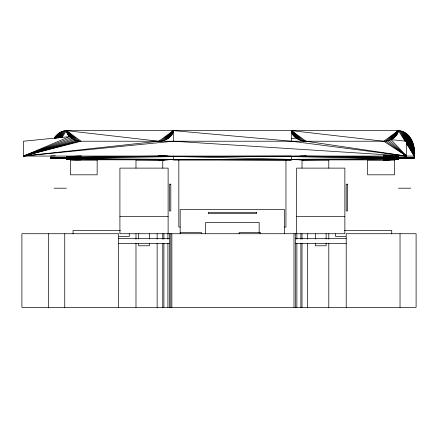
<?xml version="1.0" encoding="UTF-8"?>
<svg xmlns="http://www.w3.org/2000/svg" width="438" height="438" viewBox="0 0 438 438"><rect width="100%" height="100%" fill="white"/><g stroke="black" fill="none" stroke-linecap="round" stroke-linejoin="round"><path stroke-width="0.66" d="M54.274 138.052C56.874 133.935 61.32 130.606 66.357 130.628L398.427 130.628C410.466 131.214 415.854 145.695 414.26 156.065L23.504 156.065L23.504 141.228L69.401 136.667C72.445 139.738 76.814 141.2 81.085 141.228L383.699 141.228C390.066 141.326 397.463 137.472 398.339 130.628L383.699 141.228L291.396 130.628C292.266 137.472 299.669 141.326 306.036 141.228L406.459 156.065L406.459 141.228L391.063 139.662L398.339 130.628L397.923 132.583M406.344 143.346L414.26 156.065L414.359 149.588M414.457 151.006L414.26 156.065L406.355 142.481M414.496 152.435L414.26 156.065L400.524 130.814M414.457 153.858L414.26 156.065L401.558 131.044M414.359 158.003L402.582 158.496L291.308 159.35L173.475 159.35L173.475 160.084L291.308 160.084L291.434 159.421L158.748 156.065L56.573 157.461M172.972 132.583L173.388 130.628L158.748 141.228L23.504 156.065L69.401 136.667L66.445 130.628L158.748 141.228C165.11 141.326 172.512 137.472 173.388 130.628L160.669 141.129M54.684 138.326L54.991 137.012M55.254 137.975L55.763 136.037M66.855 156.465L66.357 156.607L66.357 159.35L70.671 159.728L158.748 159.886L173.475 159.35L173.475 156.065M55.626 138.403L56.573 135.134M172.353 134.028L173.388 130.628L162.558 140.828M397.304 134.028L398.339 130.628L385.621 141.129L406.459 156.065L173.475 141.228L23.504 156.065L70.671 137.811L66.445 130.628L67.474 134.028L69.401 136.667M56.206 138.14L57.427 134.302M56.759 138.052L58.32 133.546M57.362 137.888L59.25 132.873M171.499 135.397L173.388 130.628L164.381 140.341M396.45 135.397L398.339 130.628L387.51 140.828L406.459 156.065L291.308 141.228L173.475 130.628L173.475 141.228M57.909 137.921L60.203 132.287M58.457 138.008L61.189 131.783M59.278 137.543L62.196 131.367M170.431 136.667L173.388 130.628L166.111 139.662M395.383 136.667L398.339 130.628L389.333 140.341L406.459 156.065L383.699 141.228M59.897 137.598L63.22 131.044M60.422 137.861L64.26 130.814M61.178 137.762L65.306 130.672M169.161 137.811L173.388 130.628L167.71 138.819M394.112 137.811L398.339 130.628L392.662 138.819M62.037 137.565L66.357 130.628M173.475 159.35L66.357 158.518C61.599 158.293 54.109 158.852 50.594 157.811M59.25 158.457L60.203 157.384L58.32 157.417L58.32 158.436L60.203 157.384L60.203 158.474L61.189 157.373L63.22 157.351L63.22 158.507L61.189 158.485L61.189 157.373M63.22 158.507L64.26 157.346L173.475 156.607L66.357 158.518L81.085 159.886L66.357 159.35L79.163 159.881M65.306 158.518L66.357 157.341L81.085 156.065L66.483 156.536L81.085 156.065M291.807 159.487L304.114 159.881L383.699 159.886L398.427 158.518L399.478 157.341L414.496 157.926L407.351 158.419L408.205 157.461L409.787 157.51L410.505 158.315L414.496 157.926L412.837 157.669L412.837 158.189L411.786 157.603M385.621 156.07L383.699 156.065L398.427 157.341L306.036 156.065L291.308 156.607L399.478 157.341L400.524 158.512L401.558 157.351L403.59 157.373L404.575 158.474L306.036 159.886L291.308 159.35L291.434 156.536L302.225 156.087M402.582 158.496L403.59 157.373L400.524 158.512M409.787 157.51L409.021 158.37L408.205 157.461L406.459 157.417L406.459 158.436L408.205 157.461M54.991 157.51L57.427 157.439L57.427 158.419L54.274 158.315L53.606 157.571L53.606 158.288L52.993 157.603L52.993 158.255L52.44 157.636L52.44 158.222L51.941 157.669L50.288 157.926L51.941 157.669L51.941 158.189L50.288 157.926L57.427 157.439L58.32 158.436M61.189 158.485L63.22 157.351M66.357 157.341L64.26 158.512L64.26 157.346M397.923 156.465C399.089 156.601 399.062 160.122 397.304 159.558M50.288 157.926L50.835 157.779M50.425 158.003L51.941 157.669M66.357 158.518L158.748 159.886L173.349 159.421L292.425 159.558L291.308 159.35L304.114 159.881L291.308 159.35L300.397 159.848M292.425 156.399L173.349 156.536L158.748 156.065L160.669 156.07M66.483 156.536L68.328 156.339M391.063 159.815L385.621 159.881L398.301 159.421L383.699 159.886L387.51 159.87M50.518 156.065L55.297 155.72M291.325 138.457L296.099 138.107M397.063 130.727L398.427 130.628L404.904 141.036M295.623 156.224L291.434 156.536L291.308 156.065L173.349 156.536L166.111 156.142M398.427 159.35L383.699 159.886L397.923 159.487M297.068 156.18L291.434 156.536L294.352 156.278L293.279 156.339M291.308 156.607L306.036 156.065L291.308 156.607L398.427 158.518M395.383 159.678L396.45 159.618M160.669 159.881L158.748 159.886L173.349 159.421L291.308 160.084M162.558 159.87L164.381 159.848L158.748 159.886L172.972 159.487M167.71 159.777L158.748 159.886L172.353 159.558M169.161 159.728L158.748 159.886L171.499 159.618M158.748 159.886L170.431 159.678M383.699 159.886L394.112 159.728M54.038 188.203L66.357 188.203M398.427 188.203L410.745 188.203M119.913 216.323L168.121 216.323M296.663 216.323L344.865 216.323M180.193 227.032L178.83 227.032L178.83 160.084M284.585 227.032L285.948 227.032L285.948 160.084M120.39 230.514L73.047 230.514L73.047 233.788M344.388 230.514L391.731 230.514L391.731 233.788M180.171 232.66L201.595 232.66L201.595 233.728M119.005 236.405L129.287 236.405L129.287 233.788M345.774 236.405L335.492 236.405L335.492 233.788M118.55 238.551L169.161 238.551M295.623 238.551L346.228 238.551M118.55 243.369L169.161 243.369M295.623 243.369L346.228 243.369M398.427 156.607L383.699 156.065L387.51 156.087M172.353 156.399L158.748 156.065L173.349 156.536M399.478 157.341L401.558 157.351M398.301 156.536L383.699 156.065L398.301 156.536L383.699 156.065L392.662 156.18M170.431 156.278L158.748 156.065L164.381 156.109M158.748 156.065L167.71 156.18M383.699 156.065L396.45 156.339M56.573 158.397L57.427 158.419L54.991 158.342M73.721 159.815L66.357 159.35L77.274 159.87M66.357 159.35L75.446 159.848M297.068 159.777L291.308 159.35L293.279 159.618M66.855 159.487L66.483 159.421L69.401 159.678M414.184 157.811L412.837 157.669L414.457 157.888M66.483 159.421L68.328 159.618M50.594 158.041L51.941 158.189M291.807 132.583L291.396 130.628L306.036 141.228M67.474 134.028L66.445 130.628L81.085 141.228L23.504 156.065L72.117 138.819L66.445 130.628L66.855 132.583M292.425 134.028L291.396 130.628L304.114 141.129M66.445 130.628L77.274 140.828L23.504 156.065L75.446 140.341L66.445 130.628L79.163 141.129L23.504 156.065L73.721 139.662L66.445 130.628L68.328 135.397M293.279 135.397L291.396 130.628L302.225 140.828M391.063 139.662L406.459 156.065M294.352 136.667L291.396 130.628L300.397 140.341M406.459 158.436L405.533 157.401L405.533 158.457L404.575 157.384L404.575 158.474M295.623 137.811L291.396 130.628L298.672 139.662M291.396 130.628L297.068 138.819M399.478 130.672L405.665 141.304M402.582 131.367L414.26 156.065L414.184 148.181M403.59 131.783L414.26 156.065L413.948 146.79M404.575 132.287L414.26 156.065L413.642 145.421M405.533 132.873L414.26 156.065L413.269 144.086M406.459 133.546L414.26 156.065L412.837 142.788M407.351 134.302L414.26 156.065L412.339 141.529M408.205 135.134L414.26 156.065L411.786 140.319M409.021 136.037L414.26 156.065L411.173 139.158M409.787 137.012L414.26 156.065L410.505 138.052M400.031 233.728L400.031 307.372M346.206 307.372L346.206 233.728L416.1 233.728L416.1 307.372L21.9 307.372L21.9 233.728L118.578 233.728L118.578 307.372M328.796 168.121L328.796 160.084L302.017 160.084L302.017 168.121M328.796 233.728L328.796 239.186M328.796 243.276L328.796 307.372M326.118 233.728L326.118 239.082M326.118 243.101L326.118 245.778L315.409 245.778L315.409 243.101M315.409 233.728L315.409 239.082M307.64 233.728L307.64 239.186M307.64 243.276L307.64 307.372M302.017 233.728L302.017 239.186M302.017 243.276L302.017 307.372M300.873 233.728L300.873 239.186M300.873 243.276L300.873 307.372M296.871 233.728L296.871 239.186M296.871 243.276L296.871 307.372M296.663 233.728L296.663 168.121L344.865 168.121L344.865 233.728L119.913 233.728L119.913 168.121L168.121 168.121L168.121 233.728M295.321 233.728L295.321 307.372M293.986 233.728L293.986 307.372M291.308 130.628L291.308 141.228M284.612 233.728L284.612 209.627L180.171 209.627L180.171 233.728M260.511 233.728L260.511 232.66L239.088 232.66L239.088 233.728M259.17 233.065L259.17 222.482L205.608 222.482L205.608 233.728M171.866 233.728L171.866 307.372M170.798 233.728L170.798 307.372M169.457 233.728L169.457 307.372M167.913 233.728L167.913 239.186M167.913 243.276L167.913 307.372M163.905 233.728L163.905 239.186M163.905 243.276L163.905 307.372M162.761 168.121L162.761 160.084L135.983 160.084L135.983 168.121M162.761 233.728L162.761 239.186M162.761 243.276L162.761 307.372M157.138 233.728L157.138 239.186M157.138 243.276L157.138 307.372M149.374 233.728L149.374 239.082M149.374 243.101L149.374 245.778L138.66 245.778L138.66 243.101M138.66 233.728L138.66 239.082M135.983 233.728L135.983 239.186M135.983 243.276L135.983 307.372M64.747 233.728L64.747 307.372M48.678 233.728L48.678 307.372M412.339 157.636L410.505 158.315L410.505 157.543L412.339 157.636M57.427 157.439L54.274 158.315L54.274 157.543L57.427 157.439M97.154 160.084L70.37 160.084L70.37 174.811L97.154 174.811L97.154 160.084M394.408 160.084L367.63 160.084L367.63 174.811L394.408 174.811L394.408 160.084M170.798 184.184L169.457 184.184L169.457 210.968L170.798 210.968L170.798 184.184M347.542 184.184L346.206 184.184L346.206 210.968L347.542 210.968L347.542 184.184M256.493 212.304L208.291 212.304L208.291 213.645L256.493 213.645L256.493 212.304"/></g></svg>
